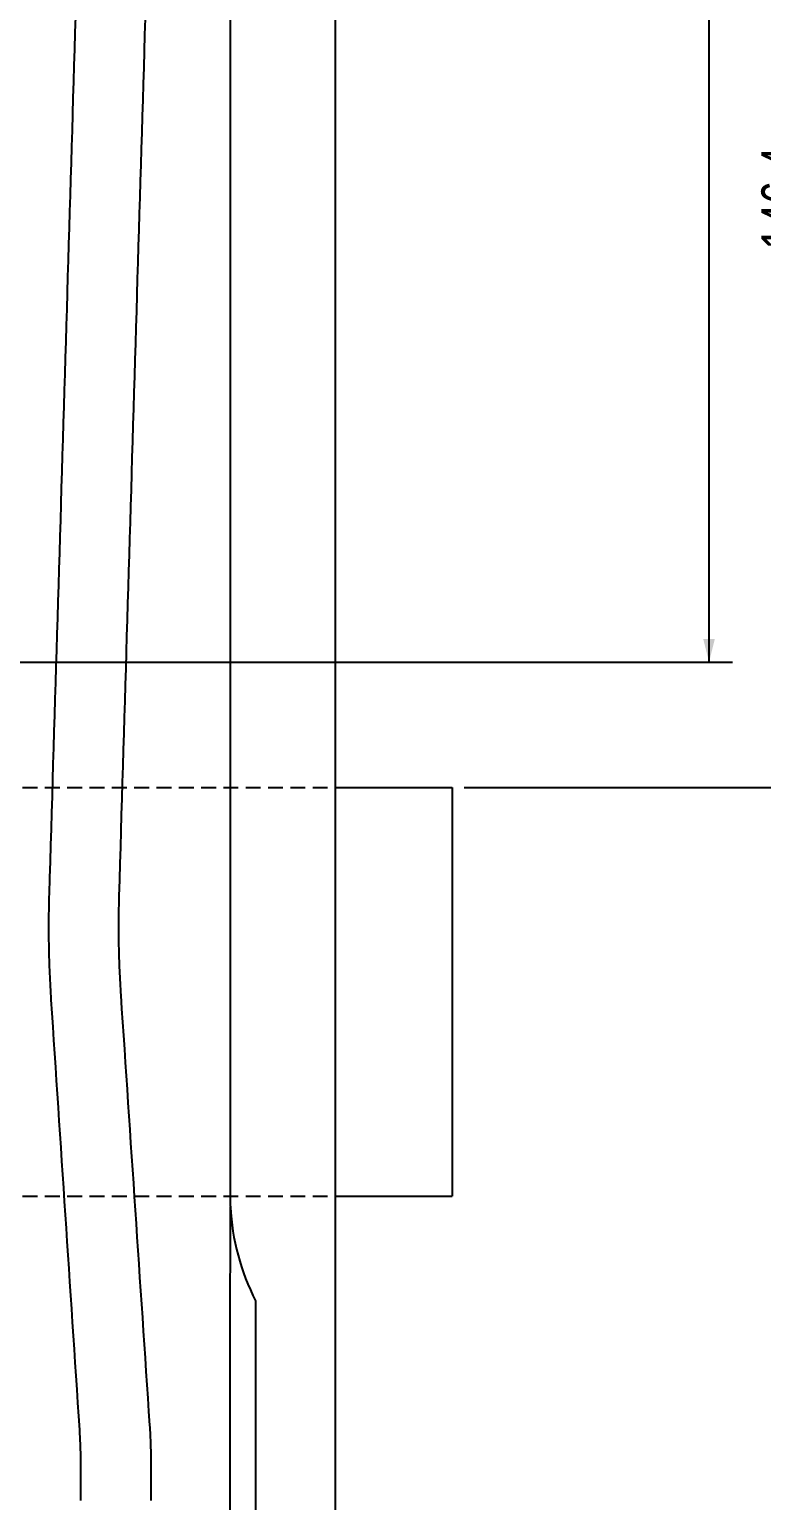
# Model space of a CAD drawing. Header units: millimetres. Extents: x 8 to 832, y 8 to 585.
# Drawn here: x 683.1 to 745.7, y 182.5 to 308.2 of the extents above; entities that cross this region are included whole.
import ezdxf

# ---------------------------------------------------------------- set-up
doc = ezdxf.new("R2010")
doc.units = ezdxf.units.MM
doc.linetypes.add('HIDDEN', pattern=[1.905, 1.27, -0.635])
doc.layers.add('DIMENSIONS', color=2, linetype='Continuous')
doc.layers.add('HIDDEN', color=3, linetype='HIDDEN')
doc.layers.add('OUTLINE', color=7, linetype='Continuous', lineweight=25)
doc.styles.add('SLDTEXTSTYLE0', font='TXT', dxfattribs={"width": 0.75})
doc.dimstyles.new('SLDDIMSTYLE0', dxfattribs={"dimtxt": 3.5, "dimasz": 2, "dimexe": 0, "dimexo": 0.0625, "dimgap": 0.875, "dimtad": 1, "dimrnd": 1e-09, "dimzin": 12, "dimdsep": 46, "dimtxsty": 'SLDTEXTSTYLE0', "dimsah": 1, "dimcen": 0.09, "dimadec": 0, "dimazin": 3, "dimtfac": 1, "dimtofl": 0, "dimtmove": 0, "dimatfit": 3, "dimfxl": 0, "dimfrac": 2, "dimtolj": 1, "dimtzin": 12, "dimarcsym": 0})

# ---------------------------------------------------------------- blocks, each defined once
blk = doc.blocks.new('_D_6')
at = {"layer": 'DIMENSIONS'}
for p, q in [((716.11, 323.11), (762.87, 323.11)), ((760.87, 119.61), (760.87, 323.11)), ((710.27, 119.61), (762.87, 119.61))]:
    blk.add_line(p, q, dxfattribs=at)
for points in [[(760.87, 323.11), (760.37, 321.11), (761.37, 321.11)], [(760.87, 119.61), (761.37, 121.61), (760.37, 121.61)]]:
    blk.add_solid(points, dxfattribs=at)
at = {"layer": 'DIMENSIONS', "char_height": 3.5, "attachment_point": 1, "rotation": 90, "style": 'SLDTEXTSTYLE0'}
for s, insert in [('max 303', (750.8, 212.33)), ('203,5', (756.35, 215.54))]:
    blk.add_mtext(s, dxfattribs=dict(at, insert=insert))
blk = doc.blocks.new('_D_7')
at = {"layer": 'DIMENSIONS'}
for p, q in [((720.25, 389.81), (752.15, 389.81)), ((750.15, 389.81), (750.15, 243.41)), ((720.25, 243.41), (752.15, 243.41))]:
    blk.add_line(p, q, dxfattribs=at)
for points in [[(750.15, 389.81), (749.65, 387.81), (750.65, 387.81)], [(750.15, 243.41), (750.65, 245.41), (749.65, 245.41)]]:
    blk.add_solid(points, dxfattribs=at)
at = {"layer": 'DIMENSIONS', "insert": (745.64, 289.35), "char_height": 3.5, "attachment_point": 1, "rotation": 90, "style": 'SLDTEXTSTYLE0'}
blk.add_mtext('146,4', dxfattribs=at)
blk = doc.blocks.new('_D_8')
at = {"layer": 'DIMENSIONS'}
for p, q in [((710.25, 389.81), (743.17, 389.81)), ((741.17, 254.11), (741.17, 389.81)), ((648.27, 254.11), (743.17, 254.11))]:
    blk.add_line(p, q, dxfattribs=at)
for points in [[(741.17, 389.81), (740.67, 387.81), (741.67, 387.81)], [(741.17, 254.11), (741.67, 256.11), (740.67, 256.11)]]:
    blk.add_solid(points, dxfattribs=at)
at = {"layer": 'DIMENSIONS', "insert": (736.66, 316.14), "char_height": 3.5, "attachment_point": 1, "rotation": 90, "style": 'SLDTEXTSTYLE0'}
blk.add_mtext('135,7', dxfattribs=at)

msp = doc.modelspace()

# ---------------------------------------------------------------- linework, layer by layer
at = {"layer": 'HIDDEN'}
for p, q in [((457.772, 243.412), (709.247, 243.412)), ((457.772, 208.512), (709.247, 208.512))]:
    msp.add_line(p, q, dxfattribs=at)
at = {"layer": 'OUTLINE'}
for p, q in [((709.247, 408.812), (709.247, 139.607)), ((700.272, 339.724), (700.272, 208.644)), ((709.247, 243.412), (719.247, 243.412)), ((709.247, 243.412), (709.247, 208.512)), ((719.247, 243.412), (719.247, 208.512)), ((709.247, 208.512), (719.247, 208.512)), ((702.456, 199.557), (702.456, 139.607))]:
    msp.add_line(p, q, dxfattribs=at)
msp.add_arc((720.272, 208.644), 20, 182.98332, 207.02493, dxfattribs=at)
for centre, major_axis, ratio, start_param, end_param in [((-9794.262, 279.184), (1261.644, 39094.604), 0.2678105, 4.7198839, 4.7221555), ((11172.581, 279.184), (1261.644, 39094.604), 0.2678105, 1.5783192, 1.5805908), ((-9817.469, 279.184), (-2800.651, 39088.898), 0.2672676, 4.6909241, 4.6918631), ((11186.27, 279.184), (-2800.651, 39088.898), 0.2672676, 1.5530183, 1.5539573), ((-13529.48, 279.184), (0, 39096.064), 0.3639702, 4.7097128, 4.7105581), ((-9788.199, 279.184), (0, 39096.064), 0.2679492, 4.7099162, 4.7099929), ((11169.244, 279.184), (0, 39096.064), 0.2679492, 1.5731924, 1.5732691)]:
    msp.add_ellipse(centre, major_axis=major_axis, ratio=ratio, start_param=start_param, end_param=end_param, dxfattribs=at)
for points, knots in [([(685.007, 225.271), (684.962, 226.023), (684.873, 227.528), (684.809, 229.79), (684.792, 232.055), (684.827, 233.565), (684.845, 234.321)], [0, 0, 0, 0, 0.2496377, 0.49942, 0.7496376, 1, 1, 1, 1]), ([(690.781, 234.143), (690.765, 233.437), (690.733, 232.025), (690.75, 229.906), (690.812, 227.785), (690.896, 226.372), (690.939, 225.665)], [0, 0, 0, 0, 0.2496369, 0.4994187, 0.7496363, 1, 1, 1, 1]), ([(700.272, 208.644), (700.273, 208.471), (700.276, 208.124), (700.292, 207.777), (700.299, 207.604)], [0, 0, 0, 0, 0.4998301, 1, 1, 1, 1]), ([(687.53, 185.507), (687.526, 186.016), (687.518, 187.034), (687.46, 188.051), (687.43, 188.56)], [0, 0, 0, 0, 0.4997224, 1, 1, 1, 1]), ([(693.398, 188.957), (693.432, 188.383), (693.499, 187.234), (693.51, 186.083), (693.515, 185.507)], [0, 0, 0, 0, 0.499726, 1, 1, 1, 1])]:
    msp.add_open_spline(points, degree=3, knots=knots, dxfattribs=at)

# ---------------------------------------------------------------- dimensions: what is measured, and where the dimension line sits
at = {"layer": 'DIMENSIONS'}
dim = msp.add_linear_dim(base=(741.172, 389.812), p1=(647.272, 254.112), p2=(709.247, 389.812), angle=90, dimstyle='SLDDIMSTYLE0', dxfattribs=at)
dim.commit()
dim.dimension.update_dxf_attribs({"geometry": '_D_8', "text_midpoint": (741.172, 321.962), "dimtype": 160})
for base, p1, p2, text, picture, middle in [((750.147, 243.412), (719.247, 389.812), (719.247, 243.412), '<> ', '_D_7', (750.147, 295.811)), ((760.8664, 323.1116), (709.2723, 119.6069), (715.1075, 323.1116), 'max 303\\P<>', '_D_6', (760.8664, 221.3593))]:
    dim = msp.add_linear_dim(base=base, p1=p1, p2=p2, angle=90, text=text, dimstyle='SLDDIMSTYLE0', dxfattribs=at)
    dim.commit()
    dim.dimension.update_dxf_attribs({"geometry": picture, "text_midpoint": middle, "dimtype": 160})

doc.saveas('drawing.dxf')
